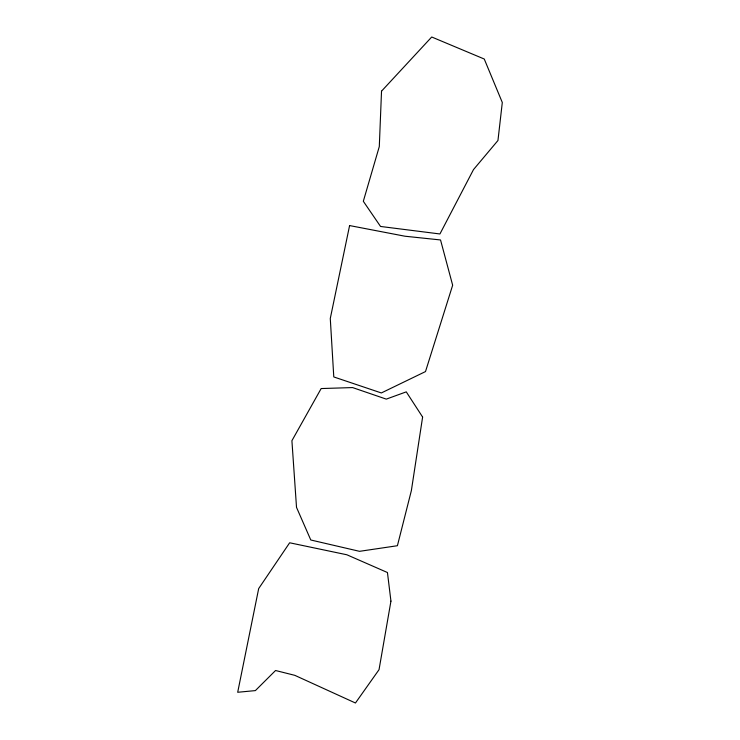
<?xml version="1.0" encoding="UTF-8"?>
<svg xmlns="http://www.w3.org/2000/svg" width="740" height="740" viewBox="0 0 740 740"><rect width="100%" height="100%" fill="white"/><g stroke="black" fill="none" stroke-linecap="round" stroke-linejoin="round"><path stroke-width="1.11" d="M381.526 91.168L379.296 146.566L363.322 201.28L380.545 226.459L439.93 233.97L473.507 169.58L497.955 140.498L502.303 102.49L484.256 59.024L431.716 37L381.526 91.168M422.614 417.046L411.366 490.62L397.408 545.722L359.529 551.328L310.791 539.996L296.518 507.381L291.911 440.707L321.16 388.555L352.582 387.575L386.289 399.119L406.269 391.867L422.614 417.046M390.942 601.12L379.037 669.672L355.45 703L294.825 675.343L275.558 670.505L255.374 690.605L237.697 692.27L258.686 588.568L289.654 542.781L346.857 554.769L387.446 572.529L390.942 601.12M349.595 225.571L330.281 318.487L333.786 376.947L381.341 392.949L425.5 371.572L452.658 285.224L440.531 239.954L405.011 236.227L349.595 225.571"/></g></svg>
